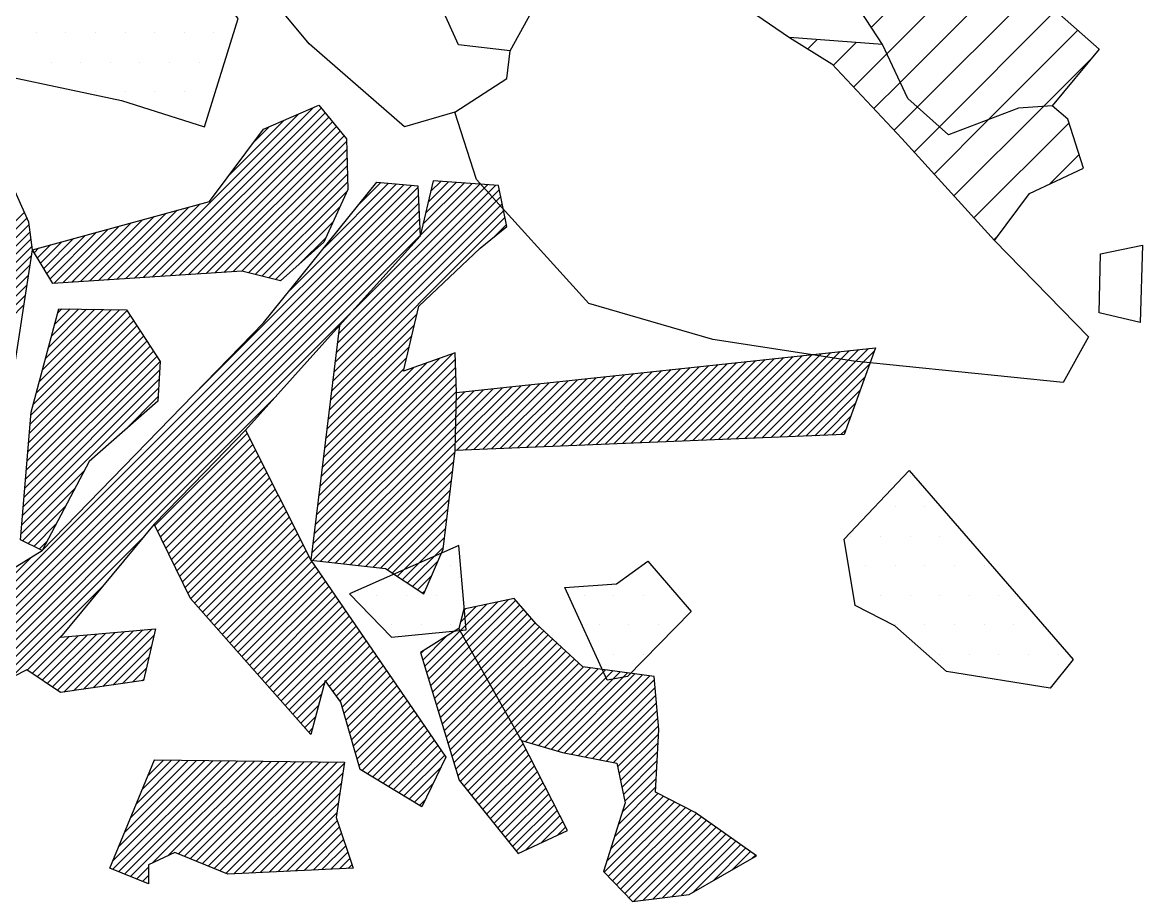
# Model space of a CAD drawing. Header units: metres. Extents: x -4.18 to -1.99, y -19.3 to -15.58.
# Drawn here: x -2.4683 to -1.9957, y -17.4168 to -17.0457 of the extents above; entities that cross this region are included whole.
import ezdxf

# ---------------------------------------------------------------- set-up
doc = ezdxf.new("R2010")
doc.units = ezdxf.units.M
doc.header["$LTSCALE"] = 25
doc.header["$MEASUREMENT"] = 0
doc.layers.get('0').update_dxf_attribs({"linetype": 'CONTINUOUS'})
for name, color, linetype in [('FEUER', 1, 'CONTINUOUS'), ('KNOCHEN', 2, 'CONTINUOUS'), ('KNOCHENSCHRAFF', 2, 'CONTINUOUS'), ('STEINE', 4, 'CONTINUOUS'), ('STEINESCHRAFF', 4, 'CONTINUOUS')]:
    doc.layers.add(name, color=color, linetype=linetype)

# ---------------------------------------------------------------- blocks, each defined once
blk = doc.blocks.new('*X3')
at = {"color": 0}
for p, q in [((-241.73, -1715.34), (-234.543, -1708.154)), ((-241.352, -1715.316), (-234.22, -1708.184)), ((-242.108, -1715.365), (-235.17, -1708.427)), ((-240.974, -1715.292), (-234.06, -1708.378)), ((-240.596, -1715.267), (-233.901, -1708.572)), ((-238.112, -1711.016), (-235.796, -1708.7)), ((-240.218, -1715.243), (-233.741, -1708.766)), ((-239.84, -1715.218), (-233.581, -1708.96)), ((-239.462, -1715.194), (-233.422, -1709.154)), ((-237.058, -1709.608), (-236.423, -1708.973)), ((-239.084, -1715.17), (-233.262, -1709.348)), ((-238.706, -1715.145), (-233.151, -1709.59)), ((-238.328, -1715.121), (-233.142, -1709.935)), ((-237.951, -1715.097), (-233.134, -1710.28)), ((-237.573, -1715.072), (-233.125, -1710.625)), ((-237.289, -1715.142), (-233.117, -1710.97)), ((-248.805, -1729.84), (-230.402, -1711.437)), ((-248.755, -1730.144), (-230.15, -1711.539)), ((-239.4, -1720.081), (-230.727, -1711.409)), ((-237.006, -1715.213), (-233.108, -1711.315)), ((-235.54, -1715.868), (-231.052, -1711.38)), ((-234.106, -1714.081), (-231.378, -1711.352)), ((-233.546, -1718.116), (-226.876, -1711.447)), ((-233.496, -1717.713), (-227.206, -1711.423)), ((-233.082, -1716.946), (-227.535, -1711.399)), ((-232.673, -1712.294), (-231.703, -1711.324)), ((-230.041, -1713.551), (-227.865, -1711.375)), ((-229.931, -1713.087), (-228.194, -1711.351)), ((-229.82, -1712.623), (-228.523, -1711.326)), ((-229.709, -1712.159), (-228.853, -1711.302)), ((-229.599, -1711.694), (-229.182, -1711.278)), ((-248.706, -1730.448), (-230.134, -1711.876)), ((-236.723, -1715.283), (-233.141, -1711.701)), ((-233.644, -1718.922), (-226.652, -1711.93)), ((-233.595, -1718.519), (-226.713, -1711.637)), ((-248.656, -1730.752), (-230.118, -1712.214)), ((-242.863, -1715.413), (-239.814, -1712.364)), ((-242.486, -1715.389), (-239.327, -1712.231)), ((-236.44, -1715.354), (-233.434, -1712.348)), ((-233.693, -1719.325), (-226.592, -1712.223)), ((-249.217, -1715.05), (-246.75, -1712.582)), ((-249.181, -1715.367), (-246.641, -1712.826)), ((-248.606, -1731.056), (-230.102, -1712.551)), ((-248.557, -1731.36), (-230.085, -1712.888)), ((-244.375, -1715.511), (-241.759, -1712.895)), ((-243.997, -1715.486), (-241.273, -1712.762)), ((-243.619, -1715.462), (-240.786, -1712.629)), ((-243.241, -1715.438), (-240.3, -1712.496)), ((-233.792, -1720.13), (-226.471, -1712.809)), ((-233.743, -1719.727), (-226.531, -1712.516)), ((-249.145, -1715.684), (-246.552, -1713.091)), ((-249.109, -1716.002), (-246.511, -1713.404)), ((-248.507, -1731.664), (-230.069, -1713.225)), ((-245.667, -1715.388), (-243.704, -1713.425)), ((-245.509, -1715.584), (-243.218, -1713.293)), ((-245.131, -1715.559), (-242.731, -1713.16)), ((-244.753, -1715.535), (-242.245, -1713.027)), ((-236.157, -1715.424), (-233.728, -1712.995)), ((-226.938, -1713.63), (-226.41, -1713.102)), ((-249.072, -1716.319), (-246.47, -1713.716)), ((-248.457, -1731.967), (-230.053, -1713.563)), ((-246.068, -1714.729), (-245.163, -1713.824)), ((-245.934, -1714.949), (-244.676, -1713.691)), ((-245.8, -1715.168), (-244.19, -1713.558)), ((-235.149, -1714.77), (-234.021, -1713.642)), ((-249.044, -1716.644), (-246.429, -1714.029)), ((-246.335, -1714.289), (-246.135, -1714.089)), ((-246.202, -1714.509), (-245.649, -1713.956)), ((-249.025, -1716.979), (-246.448, -1714.402)), ((-249.007, -1717.314), (-246.513, -1714.82)), ((-248.989, -1717.649), (-246.577, -1715.238)), ((-248.97, -1717.985), (-246.642, -1715.656)), ((-248.952, -1718.32), (-246.707, -1716.075)), ((-249.015, -1718.737), (-246.771, -1716.493)), ((-246.366, -1720.684), (-242.422, -1716.739)), ((-246.238, -1720.202), (-242.733, -1716.697)), ((-246.109, -1719.72), (-243.08, -1716.691)), ((-245.981, -1719.238), (-243.428, -1716.685)), ((-245.852, -1718.755), (-243.776, -1716.679)), ((-245.723, -1718.273), (-244.123, -1716.673)), ((-245.595, -1717.791), (-244.471, -1716.667)), ((-245.466, -1717.309), (-244.818, -1716.661)), ((-245.338, -1716.827), (-245.166, -1716.655)), ((-248.408, -1732.271), (-233.082, -1716.946)), ((-246.499, -1721.524), (-242.142, -1717.167)), ((-246.466, -1721.138), (-242.282, -1716.953)), ((-233.841, -1720.533), (-230.179, -1716.871)), ((-246.564, -1722.296), (-241.863, -1717.595)), ((-246.531, -1721.91), (-242.003, -1717.381)), ((-233.89, -1720.936), (-230.291, -1717.336)), ((-246.629, -1723.068), (-241.584, -1718.023)), ((-246.596, -1722.682), (-241.724, -1717.809)), ((-233.94, -1721.339), (-230.402, -1717.802)), ((-246.694, -1723.84), (-241.305, -1718.451)), ((-246.661, -1723.454), (-241.445, -1718.237)), ((-234.284, -1724.158), (-228.685, -1718.559)), ((-233.989, -1721.742), (-230.514, -1718.267)), ((-217.088, -1722.165), (-213.513, -1718.59)), ((-216.719, -1722.15), (-213.117, -1718.547)), ((-216.351, -1722.135), (-212.721, -1718.505)), ((-215.982, -1722.119), (-212.325, -1718.462)), ((-215.613, -1722.104), (-211.929, -1718.42)), ((-215.245, -1722.089), (-211.533, -1718.377)), ((-214.876, -1722.074), (-211.137, -1718.335)), ((-214.507, -1722.059), (-210.892, -1718.444)), ((-246.759, -1724.612), (-241.026, -1718.879)), ((-246.726, -1724.226), (-241.165, -1718.665)), ((-234.334, -1724.561), (-228.565, -1718.793)), ((-234.235, -1723.756), (-229.229, -1718.749)), ((-234.186, -1723.353), (-229.772, -1718.939)), ((-234.038, -1722.144), (-230.626, -1718.732)), ((-221.512, -1722.346), (-218.264, -1719.098)), ((-221.143, -1722.331), (-217.868, -1719.056)), ((-220.775, -1722.316), (-217.472, -1719.014)), ((-220.406, -1722.301), (-217.076, -1718.971)), ((-220.037, -1722.286), (-216.68, -1718.929)), ((-219.669, -1722.271), (-216.284, -1718.886)), ((-219.3, -1722.256), (-215.888, -1718.844)), ((-218.931, -1722.24), (-215.493, -1718.802)), ((-218.563, -1722.225), (-215.097, -1718.759)), ((-218.194, -1722.21), (-214.701, -1718.717)), ((-217.825, -1722.195), (-214.305, -1718.674)), ((-217.457, -1722.18), (-213.909, -1718.632)), ((-214.139, -1722.044), (-211.091, -1718.997)), ((-246.791, -1724.998), (-241.044, -1719.25)), ((-234.432, -1725.367), (-228.544, -1719.479)), ((-234.383, -1724.964), (-228.555, -1719.136)), ((-234.137, -1722.95), (-230.316, -1719.129)), ((-234.087, -1722.547), (-230.737, -1719.197)), ((-225.568, -1722.513), (-222.62, -1719.565)), ((-225.199, -1722.497), (-222.224, -1719.522)), ((-224.83, -1722.482), (-221.828, -1719.48)), ((-224.462, -1722.467), (-221.432, -1719.438)), ((-224.093, -1722.452), (-221.036, -1719.395)), ((-223.724, -1722.437), (-220.64, -1719.353)), ((-223.355, -1722.422), (-220.244, -1719.31)), ((-222.987, -1722.407), (-219.848, -1719.268)), ((-222.618, -1722.392), (-219.452, -1719.226)), ((-222.249, -1722.377), (-219.056, -1719.183)), ((-221.881, -1722.361), (-218.66, -1719.141)), ((-213.77, -1722.029), (-211.291, -1719.549)), ((-246.856, -1725.77), (-241.089, -1720.002)), ((-246.824, -1725.384), (-241.066, -1719.626)), ((-234.482, -1725.77), (-228.533, -1719.822)), ((-228.565, -1722.328), (-226.183, -1719.946)), ((-228.557, -1721.967), (-226.579, -1719.989)), ((-228.55, -1721.606), (-226.975, -1720.031)), ((-228.517, -1722.634), (-225.787, -1719.904)), ((-228.148, -1722.618), (-225.391, -1719.862)), ((-227.78, -1722.603), (-224.996, -1719.819)), ((-227.411, -1722.588), (-224.6, -1719.777)), ((-227.042, -1722.573), (-224.204, -1719.734)), ((-226.674, -1722.558), (-223.808, -1719.692)), ((-226.305, -1722.543), (-223.412, -1719.65)), ((-225.936, -1722.528), (-223.016, -1719.607)), ((-248.358, -1732.575), (-236.136, -1720.353)), ((-242.543, -1721.811), (-241.111, -1720.379)), ((-234.531, -1726.173), (-228.523, -1720.165)), ((-228.543, -1721.245), (-227.371, -1720.074)), ((-228.536, -1720.884), (-227.767, -1720.116)), ((-228.528, -1720.524), (-228.163, -1720.158)), ((-213.401, -1722.014), (-211.49, -1720.102)), ((-234.629, -1726.978), (-228.536, -1720.884)), ((-234.58, -1726.575), (-228.528, -1720.524)), ((-213.033, -1721.999), (-211.689, -1720.655)), ((-234.572, -1727.274), (-228.543, -1721.245)), ((-212.664, -1721.983), (-211.888, -1721.207)), ((-241.239, -1725.81), (-237.344, -1721.915)), ((-234.254, -1727.31), (-228.55, -1721.606)), ((-212.295, -1721.968), (-212.087, -1721.76)), ((-241.124, -1726.048), (-237.226, -1722.15)), ((-241.008, -1726.286), (-237.108, -1722.386)), ((-233.936, -1727.346), (-228.557, -1721.967)), ((-233.618, -1727.381), (-228.565, -1722.328)), ((-240.893, -1726.524), (-236.99, -1722.621)), ((-240.777, -1726.762), (-236.872, -1722.857)), ((-233.3, -1727.417), (-228.578, -1722.695)), ((-240.662, -1727), (-236.754, -1723.092)), ((-240.546, -1727.238), (-236.636, -1723.328)), ((-232.982, -1727.453), (-228.627, -1723.097)), ((-246.889, -1726.156), (-244.215, -1723.482)), ((-240.431, -1727.477), (-236.518, -1723.564)), ((-240.316, -1727.715), (-236.4, -1723.799)), ((-232.665, -1727.488), (-228.675, -1723.499)), ((-246.829, -1726.45), (-244.607, -1724.228)), ((-240.2, -1727.953), (-236.282, -1724.035)), ((-240.085, -1728.191), (-236.164, -1724.27)), ((-232.347, -1727.524), (-228.724, -1723.901)), ((-239.969, -1728.429), (-236.046, -1724.506)), ((-239.854, -1728.667), (-235.928, -1724.741)), ((-232.029, -1727.56), (-228.773, -1724.304)), ((-231.711, -1727.595), (-228.822, -1724.706)), ((-246.593, -1726.568), (-245, -1724.974)), ((-239.736, -1728.903), (-235.81, -1724.977)), ((-239.57, -1729.09), (-235.692, -1725.212)), ((-231.433, -1727.671), (-228.87, -1725.108)), ((-246.357, -1726.685), (-245.392, -1725.72)), ((-239.404, -1729.278), (-235.574, -1725.448)), ((-239.238, -1729.465), (-235.456, -1725.684)), ((-231.219, -1727.81), (-228.919, -1725.511)), ((-239.071, -1729.653), (-235.338, -1725.919)), ((-238.905, -1729.84), (-235.22, -1726.155)), ((-231.005, -1727.95), (-228.968, -1725.913)), ((-248.045, -1732.616), (-241.737, -1726.308)), ((-246.121, -1726.803), (-245.785, -1726.466)), ((-238.739, -1730.027), (-235.102, -1726.39)), ((-238.573, -1730.215), (-234.984, -1726.626)), ((-230.792, -1728.09), (-229.017, -1726.315)), ((-238.407, -1730.402), (-234.866, -1726.861)), ((-238.241, -1730.59), (-234.748, -1727.097)), ((-230.578, -1728.23), (-229.065, -1726.718)), ((-248.854, -1729.536), (-246.483, -1727.164)), ((-238.075, -1730.777), (-234.623, -1727.325)), ((-237.909, -1730.965), (-234.479, -1727.535)), ((-230.365, -1728.37), (-229.287, -1727.293)), ((-237.742, -1731.152), (-234.335, -1727.745)), ((-237.576, -1731.339), (-234.192, -1727.955)), ((-230.151, -1728.51), (-229.556, -1727.915)), ((-247.315, -1732.239), (-243.445, -1728.369)), ((-237.41, -1731.527), (-234.048, -1728.165)), ((-237.244, -1731.714), (-233.905, -1728.375)), ((-229.937, -1728.65), (-229.824, -1728.537)), ((-237.078, -1731.902), (-233.761, -1728.585)), ((-236.912, -1732.089), (-233.617, -1728.795)), ((-236.746, -1732.277), (-233.474, -1729.005)), ((-228.104, -1730.706), (-226.338, -1728.94)), ((-227.977, -1730.933), (-226.008, -1728.963)), ((-236.58, -1732.464), (-233.33, -1729.214)), ((-236.413, -1732.651), (-233.186, -1729.424)), ((-228.358, -1730.253), (-227.239, -1729.133)), ((-228.346, -1729.887), (-227.689, -1729.23)), ((-228.231, -1730.479), (-226.788, -1729.036)), ((-228.228, -1729.416), (-228.139, -1729.327)), ((-227.85, -1731.159), (-225.844, -1729.153)), ((-227.723, -1731.386), (-225.681, -1729.344)), ((-236.247, -1732.839), (-233.043, -1729.634)), ((-236.081, -1733.026), (-232.899, -1729.844)), ((-227.596, -1731.613), (-225.518, -1729.534)), ((-227.469, -1731.839), (-225.355, -1729.724)), ((-227.343, -1732.066), (-225.191, -1729.914)), ((-246.632, -1731.91), (-245.153, -1730.431)), ((-246, -1732.338), (-244.083, -1730.421)), ((-245.789, -1732.481), (-243.695, -1730.387)), ((-245.578, -1732.624), (-243.306, -1730.352)), ((-245.368, -1732.767), (-242.918, -1730.317)), ((-245.088, -1732.841), (-242.53, -1730.282)), ((-244.674, -1732.78), (-242.142, -1730.248)), ((-244.26, -1732.72), (-241.753, -1730.213)), ((-243.846, -1732.66), (-241.365, -1730.178)), ((-235.915, -1733.214), (-232.756, -1730.054)), ((-235.749, -1733.401), (-232.612, -1730.264)), ((-229.861, -1731.756), (-228.358, -1730.253)), ((-227.216, -1732.292), (-225.011, -1730.088)), ((-227.089, -1732.519), (-224.827, -1730.257)), ((-226.962, -1732.746), (-224.643, -1730.427)), ((-246.421, -1732.053), (-244.859, -1730.491)), ((-246.211, -1732.196), (-244.471, -1730.456)), ((-243.433, -1732.599), (-241.282, -1730.449)), ((-243.019, -1732.539), (-241.389, -1730.909)), ((-235.583, -1733.589), (-232.468, -1730.474)), ((-234.023, -1732.382), (-232.325, -1730.684)), ((-233.875, -1732.588), (-232.181, -1730.894)), ((-229.943, -1731.485), (-228.951, -1730.493)), ((-229.779, -1732.027), (-228.231, -1730.479)), ((-229.697, -1732.299), (-228.104, -1730.706)), ((-226.835, -1732.972), (-224.459, -1730.597)), ((-226.708, -1733.199), (-224.275, -1730.766)), ((-242.605, -1732.479), (-241.496, -1731.37)), ((-233.726, -1732.793), (-232.038, -1731.104)), ((-233.578, -1732.998), (-231.894, -1731.314)), ((-230.025, -1731.213), (-229.897, -1731.085)), ((-229.615, -1732.57), (-227.977, -1730.933)), ((-229.533, -1732.842), (-227.85, -1731.159)), ((-229.45, -1733.113), (-227.723, -1731.386)), ((-226.581, -1733.425), (-224.091, -1730.936)), ((-226.454, -1733.652), (-223.907, -1731.105)), ((-226.327, -1733.879), (-223.723, -1731.275)), ((-242.191, -1732.418), (-241.602, -1731.83)), ((-233.43, -1733.203), (-231.75, -1731.524)), ((-233.332, -1733.459), (-231.607, -1731.734)), ((-229.368, -1733.384), (-227.596, -1731.613)), ((-229.286, -1733.656), (-227.469, -1731.839)), ((-226.2, -1734.105), (-223.539, -1731.444)), ((-226.073, -1734.332), (-223.355, -1731.614)), ((-225.946, -1734.559), (-223.166, -1731.779)), ((-225.819, -1734.785), (-222.855, -1731.821)), ((-225.606, -1734.926), (-222.543, -1731.863)), ((-241.777, -1732.358), (-241.709, -1732.29)), ((-233.253, -1733.734), (-231.463, -1731.944)), ((-233.175, -1734.009), (-231.32, -1732.154)), ((-229.204, -1733.927), (-227.343, -1732.066)), ((-229.122, -1734.199), (-227.216, -1732.292)), ((-225.333, -1735.006), (-222.232, -1731.905)), ((-225.06, -1735.086), (-221.92, -1731.947)), ((-224.786, -1735.166), (-221.609, -1731.989)), ((-224.513, -1735.246), (-221.297, -1732.031)), ((-224.239, -1735.327), (-220.986, -1732.073)), ((-223.96, -1735.401), (-220.674, -1732.115)), ((-223.665, -1735.46), (-220.363, -1732.157)), ((-223.371, -1735.518), (-220.168, -1732.316)), ((-235.417, -1733.776), (-234.074, -1732.434)), ((-233.096, -1734.284), (-231.176, -1732.364)), ((-233.017, -1734.558), (-231.032, -1732.574)), ((-232.938, -1734.833), (-230.889, -1732.784)), ((-229.04, -1734.47), (-227.089, -1732.519)), ((-228.957, -1734.741), (-226.962, -1732.746)), ((-223.076, -1735.577), (-220.138, -1732.639)), ((-235.251, -1733.963), (-234.203, -1732.915)), ((-232.86, -1735.108), (-230.745, -1732.993)), ((-232.781, -1735.383), (-230.601, -1733.203)), ((-228.875, -1735.013), (-226.835, -1732.972)), ((-228.793, -1735.284), (-226.708, -1733.199)), ((-222.781, -1735.636), (-220.108, -1732.963)), ((-235.085, -1734.151), (-234.331, -1733.397)), ((-232.702, -1735.658), (-230.458, -1733.413)), ((-232.623, -1735.932), (-230.314, -1733.623)), ((-228.711, -1735.556), (-226.581, -1733.425)), ((-228.629, -1735.827), (-226.454, -1733.652)), ((-222.486, -1735.695), (-220.079, -1733.287)), ((-222.191, -1735.753), (-220.049, -1733.611)), ((-234.918, -1734.338), (-234.459, -1733.878)), ((-232.491, -1736.154), (-230.171, -1733.833)), ((-232.271, -1736.287), (-230.027, -1734.043)), ((-228.547, -1736.098), (-226.327, -1733.879)), ((-228.465, -1736.37), (-226.2, -1734.105)), ((-221.897, -1735.812), (-220.019, -1733.935)), ((-234.752, -1734.526), (-234.587, -1734.36)), ((-232.051, -1736.421), (-229.883, -1734.253)), ((-231.831, -1736.554), (-229.74, -1734.463)), ((-231.611, -1736.688), (-229.596, -1734.673)), ((-228.359, -1736.618), (-226.073, -1734.332)), ((-228.201, -1736.814), (-225.946, -1734.559)), ((-221.721, -1735.99), (-219.99, -1734.259)), ((-221.659, -1736.281), (-219.986, -1734.609)), ((-231.391, -1736.821), (-229.453, -1734.883)), ((-231.171, -1736.955), (-229.309, -1735.093)), ((-228.044, -1737.01), (-225.819, -1734.785)), ((-227.886, -1737.206), (-225.697, -1735.016)), ((-221.596, -1736.573), (-220.007, -1734.984)), ((-230.951, -1737.088), (-229.165, -1735.303)), ((-230.731, -1737.222), (-229.022, -1735.513)), ((-227.729, -1737.401), (-225.578, -1735.251)), ((-227.571, -1737.597), (-225.459, -1735.485)), ((-221.534, -1736.864), (-220.029, -1735.359)), ((-243.025, -1740.324), (-238.438, -1735.737)), ((-243.005, -1739.95), (-238.788, -1735.733)), ((-242.774, -1740.426), (-238.089, -1735.741)), ((-242.759, -1739.351), (-239.137, -1735.729)), ((-242.522, -1740.528), (-237.74, -1735.745)), ((-242.513, -1738.751), (-239.487, -1735.724)), ((-242.271, -1740.63), (-237.39, -1735.749)), ((-242.267, -1738.152), (-239.836, -1735.72)), ((-242.022, -1737.552), (-240.185, -1735.716)), ((-241.776, -1736.953), (-240.535, -1735.712)), ((-241.53, -1736.353), (-240.884, -1735.708)), ((-241.325, -1740.038), (-237.041, -1735.754)), ((-241.284, -1735.754), (-241.233, -1735.704)), ((-240.676, -1739.742), (-236.691, -1735.758)), ((-240.253, -1739.673), (-236.342, -1735.762)), ((-240.002, -1739.776), (-235.993, -1735.766)), ((-239.751, -1739.878), (-235.643, -1735.77)), ((-239.5, -1739.981), (-235.294, -1735.774)), ((-239.249, -1740.083), (-234.944, -1735.778)), ((-238.998, -1740.186), (-234.595, -1735.783)), ((-238.747, -1740.288), (-234.246, -1735.787)), ((-238.496, -1740.391), (-233.896, -1735.791)), ((-238.245, -1740.493), (-233.547, -1735.795)), ((-237.914, -1740.516), (-233.242, -1735.844)), ((-230.511, -1737.355), (-229.176, -1736.02)), ((-227.413, -1737.793), (-225.34, -1735.72)), ((-227.256, -1737.989), (-225.221, -1735.954)), ((-221.472, -1737.156), (-220.05, -1735.733)), ((-221.41, -1737.447), (-220.071, -1736.108)), ((-237.542, -1740.498), (-233.305, -1736.261)), ((-227.098, -1738.185), (-225.102, -1736.189)), ((-226.94, -1738.381), (-224.983, -1736.423)), ((-221.519, -1737.909), (-220.093, -1736.483)), ((-237.17, -1740.479), (-233.368, -1736.677)), ((-230.291, -1737.489), (-229.511, -1736.709)), ((-226.783, -1738.577), (-224.864, -1736.658)), ((-226.625, -1738.773), (-224.745, -1736.892)), ((-221.681, -1738.425), (-220.114, -1736.858)), ((-236.799, -1740.461), (-233.431, -1737.094)), ((-236.427, -1740.443), (-233.494, -1737.51)), ((-230.071, -1737.622), (-229.847, -1737.398)), ((-226.467, -1738.969), (-224.626, -1737.127)), ((-226.31, -1739.165), (-224.507, -1737.361)), ((-222.282, -1740.441), (-219.317, -1737.475)), ((-222.169, -1739.974), (-219.55, -1737.355)), ((-222.006, -1739.458), (-219.784, -1737.235)), ((-221.844, -1738.942), (-220.017, -1737.115)), ((-236.055, -1740.425), (-233.557, -1737.927)), ((-226.152, -1739.361), (-224.387, -1737.596)), ((-225.995, -1739.557), (-224.268, -1737.831)), ((-222.109, -1740.621), (-219.083, -1737.595)), ((-221.936, -1740.801), (-218.85, -1737.715)), ((-221.762, -1740.981), (-218.616, -1737.835)), ((-221.589, -1741.162), (-218.39, -1737.962)), ((-235.684, -1740.407), (-233.545, -1738.268)), ((-225.586, -1739.502), (-224.149, -1738.065)), ((-224.926, -1739.195), (-224.03, -1738.3)), ((-221.416, -1741.342), (-218.183, -1738.109)), ((-221.242, -1741.522), (-217.975, -1738.255)), ((-221.045, -1741.678), (-217.768, -1738.401)), ((-235.312, -1740.389), (-233.456, -1738.533)), ((-234.94, -1740.371), (-233.368, -1738.798)), ((-224.266, -1738.889), (-223.911, -1738.534)), ((-220.639, -1741.626), (-217.56, -1738.547)), ((-220.234, -1741.574), (-217.353, -1738.693)), ((-219.828, -1741.522), (-217.146, -1738.839)), ((-234.569, -1740.352), (-233.279, -1739.063)), ((-234.197, -1740.334), (-233.191, -1739.328)), ((-219.422, -1741.47), (-216.938, -1738.986)), ((-219.017, -1741.417), (-216.731, -1739.132)), ((-218.519, -1741.273), (-216.523, -1739.278)), ((-217.692, -1740.8), (-216.316, -1739.424)), ((-233.825, -1740.316), (-233.102, -1739.593)), ((-233.453, -1740.298), (-233.014, -1739.858)), ((-216.865, -1740.327), (-216.109, -1739.57)), ((-216.038, -1739.853), (-215.901, -1739.716)), ((-242.019, -1740.732), (-241.514, -1740.226)), ((-233.082, -1740.28), (-232.925, -1740.123)), ((-241.767, -1740.834), (-241.513, -1740.58)), ((-241.516, -1740.936), (-241.513, -1740.933))]:
    blk.add_line(p, q, dxfattribs=at)
blk = doc.blocks.new('*X5')
at = {"color": 0}
for p, q in [((-209.799, -1707.098), (-205.11, -1702.409)), ((-210.362, -1705.893), (-207.102, -1702.633)), ((-209.074, -1708.141), (-204.173, -1703.239)), ((-211.013, -1704.776), (-209.746, -1703.509)), ((-208.134, -1708.969), (-203.236, -1704.07)), ((-206.066, -1708.668), (-202.298, -1704.9)), ((-213.687, -1705.682), (-213.292, -1705.288)), ((-212.618, -1706.381), (-211.651, -1705.414)), ((-211.762, -1707.293), (-210.362, -1705.893)), ((-203.742, -1708.111), (-201.763, -1706.132)), ((-210.907, -1708.206), (-209.799, -1707.098)), ((-210.052, -1709.119), (-209.074, -1708.141)), ((-207.524, -1711.894), (-203.742, -1708.111)), ((-208.365, -1710.967), (-206.066, -1708.668)), ((-209.206, -1710.04), (-208.134, -1708.969)), ((-206.683, -1712.821), (-202.668, -1708.806)), ((-203.492, -1711.397), (-202.242, -1710.147)), ((-205.842, -1713.748), (-205.65, -1713.555))]:
    blk.add_line(p, q, dxfattribs=at)
blk = doc.blocks.new('*X11')
at = {"color": 0}
for p, q in [((-246.25, -1705), (-246.25, -1705)), ((-245, -1705), (-245, -1705)), ((-243.75, -1705), (-243.75, -1705)), ((-242.5, -1705), (-242.5, -1705)), ((-241.25, -1705), (-241.25, -1705)), ((-240, -1705), (-240, -1705)), ((-238.75, -1705), (-238.75, -1705)), ((-245.625, -1706.25), (-245.625, -1706.25)), ((-244.375, -1706.25), (-244.375, -1706.25)), ((-243.125, -1706.25), (-243.125, -1706.25)), ((-241.875, -1706.25), (-241.875, -1706.25)), ((-240.625, -1706.25), (-240.625, -1706.25)), ((-239.375, -1706.25), (-239.375, -1706.25)), ((-243.75, -1707.5), (-243.75, -1707.5)), ((-242.5, -1707.5), (-242.5, -1707.5)), ((-241.25, -1707.5), (-241.25, -1707.5)), ((-240, -1707.5), (-240, -1707.5)), ((-238.75, -1707.5), (-238.75, -1707.5)), ((-239.375, -1708.75), (-239.375, -1708.75))]:
    blk.add_line(p, q, dxfattribs=at)
blk = doc.blocks.new('*X12')
at = {"color": 0}
for p, q in [((-209.375, -1723.75), (-209.375, -1723.75)), ((-210, -1725), (-210, -1725)), ((-208.75, -1725), (-208.75, -1725)), ((-211.875, -1726.25), (-211.875, -1726.25)), ((-210.625, -1726.25), (-210.625, -1726.25)), ((-209.375, -1726.25), (-209.375, -1726.25)), ((-208.125, -1726.25), (-208.125, -1726.25)), ((-230, -1727.5), (-230, -1727.5)), ((-228.75, -1727.5), (-228.75, -1727.5)), ((-211.25, -1727.5), (-211.25, -1727.5)), ((-210, -1727.5), (-210, -1727.5)), ((-208.75, -1727.5), (-208.75, -1727.5)), ((-207.5, -1727.5), (-207.5, -1727.5)), ((-206.25, -1727.5), (-206.25, -1727.5)), ((-231.875, -1728.75), (-231.875, -1728.75)), ((-230.625, -1728.75), (-230.625, -1728.75)), ((-229.375, -1728.75), (-229.375, -1728.75)), ((-223.125, -1728.75), (-223.125, -1728.75)), ((-221.875, -1728.75), (-221.875, -1728.75)), ((-220.625, -1728.75), (-220.625, -1728.75)), ((-219.375, -1728.75), (-219.375, -1728.75)), ((-210.625, -1728.75), (-210.625, -1728.75)), ((-209.375, -1728.75), (-209.375, -1728.75)), ((-208.125, -1728.75), (-208.125, -1728.75)), ((-206.875, -1728.75), (-206.875, -1728.75)), ((-205.625, -1728.75), (-205.625, -1728.75)), ((-231.25, -1730), (-231.25, -1730)), ((-230, -1730), (-230, -1730)), ((-228.75, -1730), (-228.75, -1730)), ((-222.5, -1730), (-222.5, -1730)), ((-221.25, -1730), (-221.25, -1730)), ((-220, -1730), (-220, -1730)), ((-210, -1730), (-210, -1730)), ((-208.75, -1730), (-208.75, -1730)), ((-207.5, -1730), (-207.5, -1730)), ((-206.25, -1730), (-206.25, -1730)), ((-205, -1730), (-205, -1730)), ((-221.875, -1731.25), (-221.875, -1731.25)), ((-220.625, -1731.25), (-220.625, -1731.25)), ((-208.125, -1731.25), (-208.125, -1731.25)), ((-206.875, -1731.25), (-206.875, -1731.25)), ((-205.625, -1731.25), (-205.625, -1731.25)), ((-204.375, -1731.25), (-204.375, -1731.25)), ((-203.125, -1731.25), (-203.125, -1731.25)), ((-203.75, -1732.5), (-203.75, -1732.5))]:
    blk.add_line(p, q, dxfattribs=at)

msp = doc.modelspace()

# ---------------------------------------------------------------- linework, layer by layer
at = {"layer": 'KNOCHEN'}
for points in [[(-2.46411, -17.14164), (-2.38944, -17.12126), (-2.3666, -17.09076), (-2.34323, -17.08058), (-2.33154, -17.0948), (-2.33101, -17.11614), (-2.34116, -17.1385), (-2.35944, -17.15477), (-2.3757, -17.15072), (-2.45546, -17.15586), (-2.46411, -17.14164)], [(-2.48172, -17.36928), (-2.48328, -17.32762), (-2.48991, -17.28698), (-2.48282, -17.26258), (-2.46411, -17.14164), (-2.46564, -17.12996), (-2.48549, -17.08577), (-2.50225, -17.09544), (-2.52103, -17.12187), (-2.49358, -17.13811), (-2.49051, -17.16503), (-2.48948, -17.18383), (-2.50467, -17.26412)], [(-2.48991, -17.28698), (-2.45995, -17.26866), (-2.36653, -17.17256), (-2.31882, -17.11308), (-2.30154, -17.11459), (-2.30051, -17.13593), (-2.33452, -17.17355), (-2.37412, -17.21779), (-2.39138, -17.23558), (-2.41271, -17.25745), (-2.4523, -17.30524), (-2.41216, -17.30165), (-2.41723, -17.3235), (-2.45228, -17.32861), (-2.46652, -17.31897), (-2.48328, -17.32762)], [(-2.33452, -17.17355), (-2.34664, -17.27264), (-2.31514, -17.27617), (-2.29887, -17.28683), (-2.29076, -17.26802), (-2.28571, -17.22636), (-2.28522, -17.20197), (-2.28574, -17.1852), (-2.30758, -17.19284), (-2.301, -17.1654), (-2.2751, -17.14099), (-2.26393, -17.13184), (-2.2675, -17.11456), (-2.29494, -17.11255), (-2.30051, -17.13593)], [(-2.4691, -17.2641), (-2.46457, -17.21023), (-2.45291, -17.16653), (-2.42446, -17.16702), (-2.41022, -17.18885), (-2.41122, -17.20562), (-2.44016, -17.23105), (-2.45995, -17.26866), (-2.4691, -17.2641)], [(-2.28522, -17.20197), (-2.10842, -17.18303), (-2.1216, -17.21963), (-2.28571, -17.22636)], [(-2.37412, -17.21779), (-2.34664, -17.27264), (-2.28967, -17.35592), (-2.29982, -17.37676), (-2.32574, -17.36103), (-2.3339, -17.33258), (-2.34051, -17.32344), (-2.34659, -17.34631), (-2.39744, -17.28894), (-2.39744, -17.28894), (-2.41271, -17.25745)], [(-2.25767, -17.34879), (-2.24039, -17.35385), (-2.21752, -17.35841), (-2.21395, -17.37517), (-2.22308, -17.40414), (-2.21087, -17.41683), (-2.187, -17.41377), (-2.15855, -17.39749), (-2.18448, -17.37922), (-2.20125, -17.37059), (-2.19975, -17.34417), (-2.2018, -17.32181), (-2.23178, -17.31777), (-2.25161, -17.2995), (-2.26076, -17.28883), (-2.2821, -17.29342), (-2.28413, -17.30155)], [(-2.30038, -17.31173), (-2.28408, -17.36557), (-2.25916, -17.39655), (-2.23833, -17.38688), (-2.25767, -17.34879), (-2.28413, -17.30155), (-2.30038, -17.31173)], [(-2.43139, -17.40278), (-2.41263, -17.35703), (-2.33235, -17.35799), (-2.33589, -17.38136), (-2.32876, -17.4027), (-2.3816, -17.40528), (-2.40396, -17.39615), (-2.41514, -17.40124), (-2.41513, -17.40937), (-2.43139, -17.40278)]]:
    msp.add_lwpolyline(points, dxfattribs=at)
at = {"layer": 'STEINE'}
for points in [[(-2.42358, -16.98664), (-2.50181, -17.00754), (-2.52873, -17.02636), (-2.53328, -17.04922), (-2.49821, -17.06342), (-2.42656, -17.07861), (-2.39149, -17.08976), (-2.3773, -17.04402), (-2.42358, -16.98664)], [(-2.28582, -17.08358), (-2.30715, -17.0897), (-2.34732, -17.05467), (-2.37173, -17.02522), (-2.37683, -16.99728), (-2.32551, -16.99622), (-2.27724, -17.00787)], [(-2.26246, -17.05765), (-2.28431, -17.05513), (-2.29195, -17.03837), (-2.28332, -17.02414), (-2.25691, -17.00938), (-2.23964, -16.99921), (-2.19797, -17.01543)], [(-2.11756, -17.18863), (-2.17701, -17.17953), (-2.22936, -17.16433), (-2.27665, -17.11203), (-2.28582, -17.08358), (-2.26398, -17.06934), (-2.26246, -17.05765), (-2.24572, -17.02716), (-2.19797, -17.01543), (-2.14459, -17.05198), (-2.1268, -17.06314), (-2.09731, -17.09462), (-2.05815, -17.13778), (-2.01849, -17.17839), (-2.02914, -17.19771), (-2.11756, -17.18863)], [(-2.10547, -17.05499), (-2.11462, -17.04077), (-2.05468, -17.02091), (-2.01401, -17.05696), (-2.03381, -17.08085)], [(-2.05815, -17.13778), (-2.04343, -17.11795), (-2.02058, -17.10726), (-2.0272, -17.08644), (-2.03381, -17.08085), (-2.04803, -17.08188), (-2.07749, -17.09308), (-2.09478, -17.07785), (-2.10547, -17.05499), (-2.14459, -17.05198)], [(-1.99665, -17.17228), (-2.01392, -17.16823), (-2.01343, -17.14333), (-1.99565, -17.13976), (-1.99665, -17.17228)], [(-2.07834, -17.31969), (-2.1002, -17.3004), (-2.11697, -17.29177), (-2.12157, -17.26383), (-2.09415, -17.23485), (-2.02499, -17.31457), (-2.03463, -17.32677), (-2.07834, -17.31969)], [(-2.33037, -17.28685), (-2.31258, -17.30513), (-2.28108, -17.30206), (-2.28415, -17.2665), (-2.33037, -17.28685)], [(-2.22161, -17.32335), (-2.23943, -17.28424), (-2.21758, -17.2827), (-2.20438, -17.27304), (-2.18607, -17.29437), (-2.21298, -17.32182), (-2.22161, -17.32335)]]:
    msp.add_lwpolyline(points, dxfattribs=at)

# ---------------------------------------------------------------- block references
at = {"layer": 'FEUER', "xscale": 0.01, "yscale": 0.01, "zscale": 0.01}
msp.add_blockref('*X5', (0, 0), dxfattribs=at)
at = {"layer": 'KNOCHENSCHRAFF', "xscale": 0.01, "yscale": 0.01, "zscale": 0.01}
msp.add_blockref('*X3', (0, 0), dxfattribs=at)
at = {"layer": 'STEINESCHRAFF', "xscale": 0.01, "yscale": 0.01, "zscale": 0.01}
for name in ['*X11', '*X12']:
    msp.add_blockref(name, (0, 0), dxfattribs=at)

doc.saveas('drawing.dxf')
